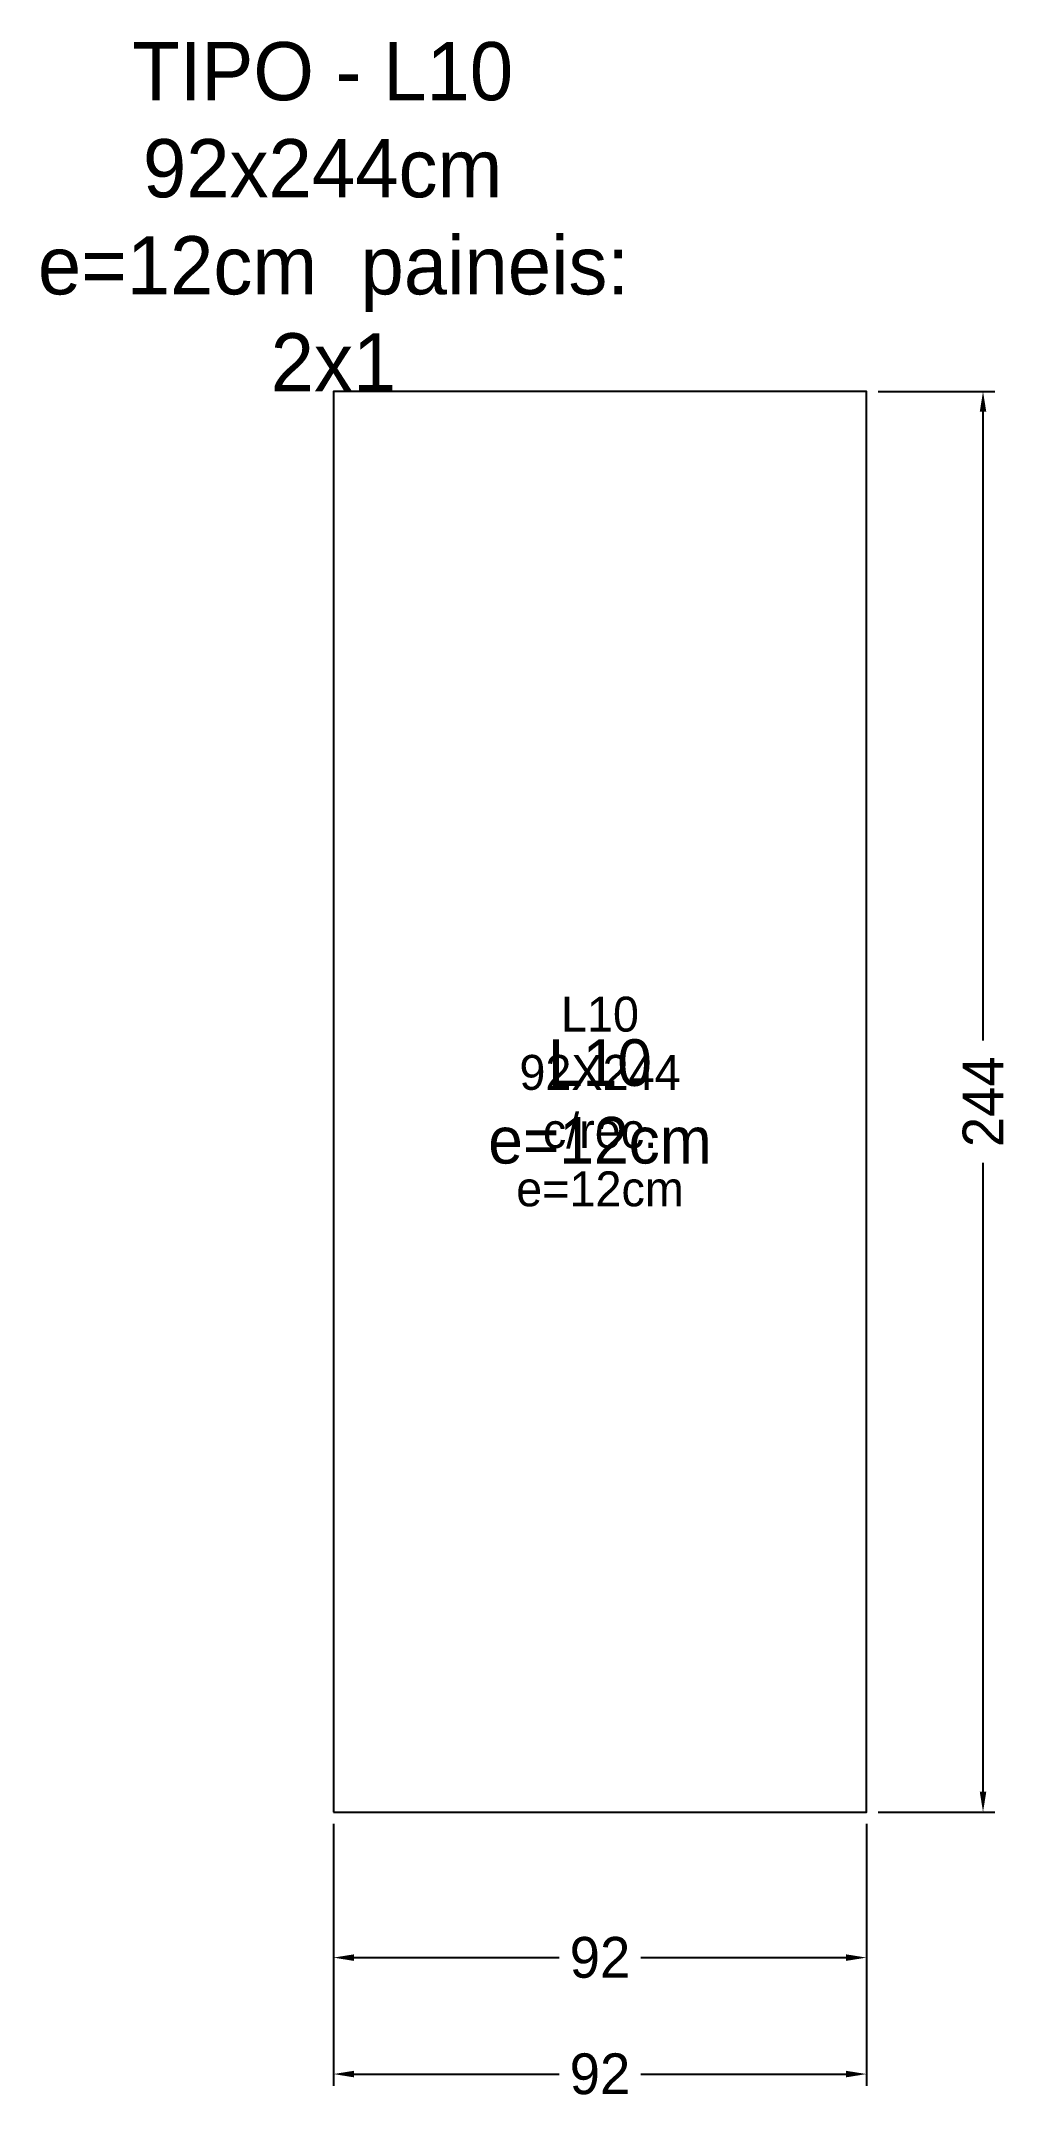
# Model space of a CAD drawing. Header units: metres. Extents: x -50 to 116, y -50 to 304.
import ezdxf

# ---------------------------------------------------------------- set-up
doc = ezdxf.new("R2010")
doc.units = ezdxf.units.M
for name, color, linetype in [('AUX00', 2, 'Continuous'), ('Contorno', 7, 'Continuous'), ('COTA', 3, 'Continuous'), ('NOMENCLATURA', 2, 'Continuous'), ('Paineis', 3, 'Continuous'), ('Texto Secao', 2, 'Continuous')]:
    doc.layers.add(name, color=color, linetype=linetype)
doc.dimstyles.new('COTA_LJ', dxfattribs={"dimtxt": 7, "dimasz": 3.5, "dimexe": 2, "dimexo": 2, "dimgap": 1.5, "dimtad": 1, "dimdec": 1, "dimcen": 2.5, "dimclrd": 3, "dimclre": 3, "dimclrt": 3, "dimazin": 3, "dimtfac": 1, "dimtmove": 0, "dimatfit": 3})

# ---------------------------------------------------------------- blocks, each defined once
blk = doc.blocks.new('_CLOSEDFILLED')
at = {"color": 0, "linetype": 'BYBLOCK'}
blk.add_solid([(-1, 0.16), (0, 0), (-1, -0.16)], dxfattribs=at)
blk = doc.blocks.new('*D1')
at = {"color": 3}
for p, q in [((0, -2), (0, -27)), ((91.5, -2), (91.5, -27)), ((3.5, -25), (38.75, -25)), ((52.75, -25), (88, -25))]:
    blk.add_line(p, q, dxfattribs=at)
at = {"layer": 'Defpoints'}
for p in [(0, 0), (91.5, 0), (0, -25)]:
    blk.add_point(p, dxfattribs=at)
at = {"layer": 'COTA', "color": 3, "xscale": 3.5, "yscale": 3.5, "rotation": 180}
blk.add_blockref('_CLOSEDFILLED', (0, -25), dxfattribs=at)
at = {"layer": 'COTA', "color": 3, "xscale": 3.5, "yscale": 3.5}
blk.add_blockref('_CLOSEDFILLED', (91.5, -25), dxfattribs=at)
at = {"layer": 'COTA', "color": 3, "insert": (45.75, -25), "char_height": 7, "attachment_point": 5}
blk.add_mtext('92', dxfattribs=at)
blk = doc.blocks.new('*D2')
at = {"color": 3}
for p, q in [((93.5, 244), (113.5, 244)), ((111.5, 132.5), (111.5, 240.5)), ((111.5, 3.5), (111.5, 111.5)), ((93.5, 0), (113.5, 0))]:
    blk.add_line(p, q, dxfattribs=at)
at = {"layer": 'Defpoints'}
for p in [(91.5, 244), (91.5, 0), (111.5, 0)]:
    blk.add_point(p, dxfattribs=at)
at = {"layer": 'COTA', "color": 3, "xscale": 3.5, "yscale": 3.5}
for p, rotation in [((111.5, 244), 90), ((111.5, 0), 270)]:
    blk.add_blockref('_CLOSEDFILLED', p, dxfattribs=dict(at, rotation=rotation))
at = {"layer": 'COTA', "color": 3, "insert": (111.5, 122), "char_height": 7, "attachment_point": 5, "rotation": 90}
blk.add_mtext('244', dxfattribs=at)
blk = doc.blocks.new('*D3')
at = {"color": 3}
for p, q in [((0, -2), (0, -47)), ((91.5, -2), (91.5, -47)), ((3.5, -45), (38.75, -45)), ((52.75, -45), (88, -45))]:
    blk.add_line(p, q, dxfattribs=at)
at = {"layer": 'Defpoints'}
for p in [(0, 0), (91.5, 0), (0, -45)]:
    blk.add_point(p, dxfattribs=at)
at = {"layer": 'COTA', "color": 3, "xscale": 3.5, "yscale": 3.5, "rotation": 180}
blk.add_blockref('_CLOSEDFILLED', (0, -45), dxfattribs=at)
at = {"layer": 'COTA', "color": 3, "xscale": 3.5, "yscale": 3.5}
blk.add_blockref('_CLOSEDFILLED', (91.5, -45), dxfattribs=at)
at = {"layer": 'COTA', "color": 3, "insert": (45.75, -45), "char_height": 7, "attachment_point": 5}
blk.add_mtext('92', dxfattribs=at)

msp = doc.modelspace()

# ---------------------------------------------------------------- linework, layer by layer
at = {"layer": 'Contorno'}
msp.add_lwpolyline([(0, 0), (91.5, 0), (91.5, 244), (0, 244), (0, 0)], close=True, dxfattribs=at)
at = {"layer": 'Paineis'}
msp.add_lwpolyline([(0, 0), (91.5, 0), (91.5, 244), (0, 244)], close=True, dxfattribs=at)

# ---------------------------------------------------------------- texts
at = {"layer": 'AUX00', "insert": (45.75, 122), "char_height": 6, "width": 91.5, "attachment_point": 5}
msp.add_mtext('\\pxqc;L10^J92X244^Jc/rec.^Je=12cm', dxfattribs=at)
at = {"layer": 'NOMENCLATURA', "insert": (0, 274), "char_height": 10, "width": 111.5, "attachment_point": 5}
msp.add_mtext('TIPO - L10  92x244cm  e=12cm  paineis: 2x1', dxfattribs=at)
at = {"layer": 'Texto Secao', "insert": (45.75, 122), "char_height": 8, "width": 91.5, "attachment_point": 5}
msp.add_mtext('L10\\Pe=12cm', dxfattribs=at)

# ---------------------------------------------------------------- dimensions: what is measured, and where the dimension line sits
at = {"layer": 'COTA'}
dim = msp.add_linear_dim(base=(111.5, 0), p1=(91.5, 0), p2=(91.5, 244), angle=90, dimstyle='COTA_LJ', dxfattribs=at)
dim.commit()
dim.dimension.update_dxf_attribs({"geometry": '*D2', "text_midpoint": (111.5, 122)})
for base, picture, middle in [((0, -25), '*D1', (45.75, -25)), ((0, -45), '*D3', (45.75, -45))]:
    dim = msp.add_linear_dim(base=base, p1=(0, 0), p2=(91.5, 0), dimstyle='COTA_LJ', dxfattribs=at)
    dim.commit()
    dim.dimension.update_dxf_attribs({"geometry": picture, "text_midpoint": middle})

doc.saveas('drawing.dxf')
